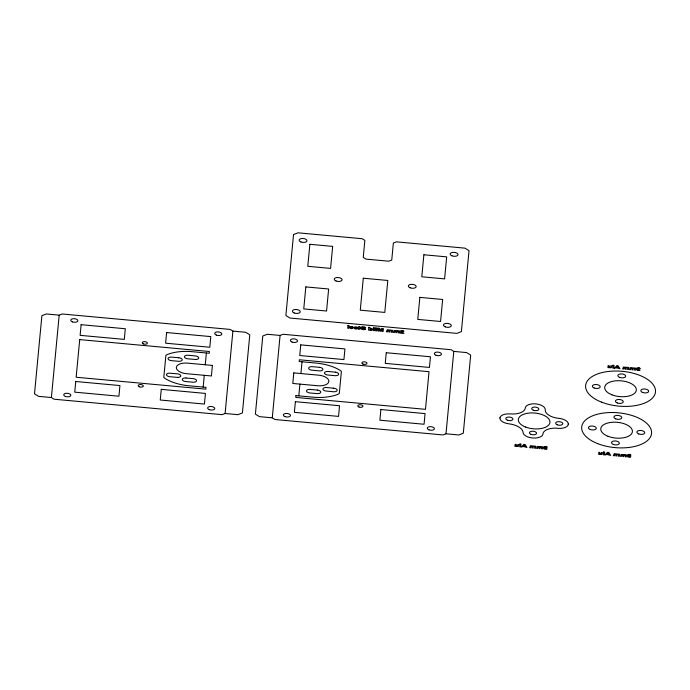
<?xml version="1.0" encoding="UTF-8"?>
<svg xmlns="http://www.w3.org/2000/svg" width="690" height="690" viewBox="0 0 690 690"><rect width="100%" height="100%" fill="white"/><g stroke="black" fill="none" stroke-linecap="round" stroke-linejoin="round"><path stroke-width="1.03" d="M568.344 424.083L567.905 425.454A10.065 5.02 5.2 0 1 558.771 428.404A13.99 6.969 5.2 0 0 542.97 433.924A10.014 4.994 5.2 0 1 532.525 437.978A10.014 4.994 5.2 0 1 523.02 432.095A15.861 7.909 5.2 0 0 508.892 423.824A10.031 5.003 5.2 0 1 499.931 417.985L499.94 417.795M51.396 397.535L59.185 315.149L62.178 313.985L230.175 329.423L232.892 331.105L245.718 332.287L249.789 334.805L242.406 412.93L237.929 414.673L225.104 413.491L222.12 414.656L54.113 399.217L51.396 397.535L38.571 396.353L34.5 393.826L41.883 315.701L46.359 313.967L59.185 315.149M203.162 387.09L204.275 375.326M205.266 364.76L206.379 352.995M225.104 413.491L232.892 331.105M272.291 417.829L280.08 335.444L283.064 334.279L451.07 349.718L453.787 351.4L466.613 352.581L470.684 355.1L463.3 433.234L458.824 434.967L445.999 433.786L443.006 434.95L275.008 419.511L272.291 417.829L259.466 416.648L255.395 414.129L262.778 336.004L267.254 334.262L280.08 335.444M298.805 395.87L299.917 384.106M300.918 373.549L302.03 361.784M445.999 433.786L453.787 351.4M568.318 424.221L568.137 423.022A10.065 5.02 5.2 0 0 559.711 418.459A14.697 7.323 5.2 0 1 545.255 409.782A10.014 4.994 5.2 0 0 535.75 403.892A10.014 4.994 5.2 0 0 525.306 407.945A14.688 7.323 5.2 0 1 509.832 413.879A10.031 5.003 5.2 0 0 499.931 417.985M388.936 330.76L388.841 331.985L389.919 332.08C389.005 329.742 392.489 330.251 391.299 332.209L392.369 332.304L392.567 330.286L387.159 329.829L386.4 331.761L387.478 331.856L387.728 330.32L388.936 330.76M395.896 331.398L395.801 332.623L396.879 332.718C395.965 330.381 399.45 330.889 398.259 332.847L399.338 332.942L399.527 330.924L394.119 330.467L393.36 332.399L394.439 332.494L394.697 330.959L395.896 331.398M532.197 446.715L532.102 447.939L533.18 448.034C532.266 445.697 535.742 446.206 534.56 448.164L535.63 448.259L535.82 446.24L530.42 445.783L529.661 447.715L530.731 447.81L530.99 446.275L532.197 446.715M539.157 447.353L539.062 448.578L540.141 448.673C539.226 446.335 542.711 446.853 541.521 448.802L542.599 448.905L542.789 446.879L537.381 446.43L536.622 448.353L537.7 448.448L537.95 446.913L539.157 447.353M615.911 454.684L615.825 455.909L616.894 456.004C615.98 453.666 619.465 454.175 618.275 456.133L619.353 456.228L619.542 454.21L614.143 453.761L613.375 455.685L614.454 455.78L614.712 454.244L615.911 454.684M622.88 455.322L622.785 456.547L623.855 456.642C622.941 454.313 626.425 454.822 625.235 456.771L626.313 456.875L626.503 454.848L621.104 454.4L620.345 456.323L621.414 456.418L621.673 454.882L622.88 455.322M625.2 367.977L625.106 369.193L626.175 369.297C625.261 366.959 628.745 367.468 627.555 369.426L628.633 369.521L628.823 367.494L623.424 367.046L622.656 368.969L623.734 369.072L623.993 367.537L625.2 367.977M632.161 368.615L632.066 369.84L633.135 369.935C632.221 367.598 635.706 368.106 634.515 370.064L635.593 370.159L635.783 368.141L630.384 367.684L629.625 369.616L630.695 369.711L630.953 368.175L632.161 368.615M516.103 445.283C515.965 446.861 518.604 446.154 517.724 444.576L518.802 444.671L518.285 446.516L514.913 446.361L515.102 444.334L516.18 444.429L516.103 445.283M599.817 453.261C599.679 454.831 602.327 454.124 601.439 452.545L602.517 452.64L602.008 454.486L598.635 454.331L598.825 452.304L599.895 452.407L599.817 453.261M609.098 366.545C608.96 368.115 611.607 367.408 610.728 365.838L611.797 365.933L611.288 367.77L607.916 367.615L608.106 365.596L609.175 365.691L609.098 366.545M75.753 381.501L74.744 392.153L118.922 396.215L119.931 385.563L75.753 381.501M79.712 339.601L76.15 377.24L205.836 389.16L206.008 387.349L188.888 385.77A34.345 17.121 5.2 0 1 165.177 378.56L163.797 377.473L165.902 355.272L167.454 354.453A34.345 17.121 5.2 0 1 192.113 351.684L209.234 353.254L209.398 351.512L79.712 339.601M81.118 324.68L80.118 335.34L124.295 339.394L125.304 328.742L81.118 324.68M161.262 389.358L160.253 400.01L204.43 404.073L205.439 393.421L161.262 389.358M166.626 332.537L165.626 343.189L209.803 347.251L210.804 336.599L166.626 332.537M212.399 365.415L211.399 375.972L186.352 373.678A10.643 5.304 5.2 0 1 176.347 367.382A10.643 5.304 5.2 0 1 187.525 363.13L212.399 365.415M293.535 234.548L285.884 315.52L289.955 318.038L456.901 333.382L461.377 331.64L469.027 250.677L464.957 248.15L396.345 241.845L393.36 243.009L391.748 260.052L388.763 261.208L365.967 259.112L363.251 257.43L364.863 240.387L362.147 238.706L298.011 232.815L293.535 234.548M293.793 372.893L292.793 383.459L317.84 385.753A10.643 5.304 5.2 0 0 328.854 381.398A10.643 5.304 5.2 0 0 318.659 375.179L293.793 372.893M305.834 286.902L303.755 308.922L326.56 311.018L328.638 288.998L305.834 286.902M309.87 244.286L307.783 266.305L330.588 268.401L332.666 246.382L309.87 244.286M295.38 401.684L294.371 412.335L338.557 416.398L339.558 405.737L295.38 401.684M295.958 395.612L295.786 397.423L425.471 409.334L429.033 371.694L299.348 359.775L299.175 361.517L316.296 363.095A34.345 17.121 5.2 0 1 340.015 370.306L341.386 371.393L339.29 393.593L337.738 394.413A34.345 17.121 5.2 0 1 313.079 397.181L295.958 395.612M300.754 344.862L299.745 355.514L343.922 359.576L344.931 348.924L300.754 344.862M347.976 325.404L347.708 328.199L348.786 328.302L349.045 325.507L347.976 325.404M358.429 327.146L359.041 328.457L358.153 329.13L359.878 329.19L360.732 327.353L359.231 326.499L359.162 327.215L358.429 327.146M363.294 278.217L360.275 310.172L384.787 312.423L387.806 280.468L363.294 278.217M368.822 327.327L368.555 330.113L370.142 330.225A1.509 0.75 5.2 0 0 371.772 330.303A1.846 0.923 5.2 0 0 372.453 329.898C373.506 327.509 368.978 329.13 369.892 327.422L368.822 327.327M373.644 327.767L373.385 330.562L374.454 330.657L374.722 327.862L373.644 327.767M375.748 328.733L375.558 330.76L376.628 330.855L376.826 328.837L375.748 328.733M375.817 327.966L375.774 328.466L376.852 328.561L376.895 328.069L375.817 327.966M378.008 328.164L377.749 330.959L378.801 331.062L379.008 328.863L379.914 331.157L381.001 331.26L382.32 329.165L382.113 331.364L383.157 331.459L383.424 328.664L381.734 328.509L380.535 330.32L379.707 328.328L378.008 328.164M380.889 409.541L379.88 420.193L424.065 424.255L425.066 413.595L380.889 409.541M386.262 352.719L385.253 363.371L429.43 367.434L430.439 356.782L386.262 352.719M400.26 332.528L400.209 333.029L403.978 333.373L401.477 331.131L403.978 331.166L400.925 330.484L400.502 331.373L402.391 332.727L400.26 332.528M419.848 297.381L417.769 319.401L440.565 321.488L442.652 299.477L419.848 297.381M423.876 254.765L421.797 276.785L444.593 278.881L446.68 256.861L423.876 254.765M519.95 444.006L519.682 446.792L520.76 446.896L521.028 444.101L519.95 444.006M603.664 451.976L603.405 454.77L604.475 454.865L604.742 452.071L603.664 451.976M612.953 365.26L612.686 368.055L613.764 368.158L614.022 365.364L612.953 365.26M349.787 327.241L352.435 327.767L349.77 327.828C352.262 330.622 355.609 326.042 350.969 326.491A1.682 0.837 5.2 0 0 350.08 326.801L349.787 327.241M354.143 327.638L356.782 328.173L354.125 328.233C356.618 331.019 359.964 326.448 355.324 326.887A1.682 0.837 5.2 0 0 354.436 327.207L354.143 327.638M371.522 329.328C369.573 331.528 369.53 326.905 371.522 329.328M365.596 327.767C355.824 330.208 370.487 328.199 363.785 329.716C354.798 327.802 371.177 327.672 361.457 327.267A1.578 0.785 5.2 0 1 362.009 326.879L364.717 327L365.596 327.767M544.669 448.043L545.04 448.69L547.127 448.741A1.682 0.837 5.2 0 1 546.575 449.095L544.902 449.147A1.811 0.906 5.2 0 1 543.97 448.811L543.591 447.914L544.617 447.568L543.893 447.094A1.268 0.63 5.2 0 1 543.987 446.672L546.032 446.413L547.256 447.232L545.126 446.835L545.876 447.931L544.669 448.043M637.664 369.297L638.034 369.952L640.122 369.995A1.682 0.837 5.2 0 1 639.57 370.358L637.905 370.401A1.811 0.906 5.2 0 1 636.974 370.073L636.585 369.167L637.612 368.831L636.896 368.348A1.268 0.63 5.2 0 1 636.982 367.934L639.035 367.666L640.251 368.495L638.129 368.089L638.871 369.193L637.664 369.297M628.383 456.012L628.754 456.668L630.841 456.711A1.682 0.837 5.2 0 1 630.289 457.065L628.625 457.116A1.811 0.906 5.2 0 1 627.693 456.789L627.305 455.883L628.331 455.547L627.615 455.064A1.268 0.63 5.2 0 1 627.702 454.641L629.746 454.382L630.971 455.21L628.849 454.805L629.591 455.9L628.383 456.012M350.925 327.095L352.443 327.44L350.925 327.095M355.281 327.491L356.799 327.845L355.281 327.491M524.409 445.067L523.538 446.033L525.073 446.18L524.409 445.067M617.412 366.33L616.541 367.296L618.067 367.434L617.412 366.33M608.132 453.037L607.26 454.003L608.787 454.149L608.132 453.037M523.132 446.473L521.355 446.948L523.857 444.36L525.056 444.472L526.979 447.465L523.132 446.473M616.136 367.736L614.35 368.21L616.86 365.622L618.059 365.735L619.974 368.727L616.136 367.736M606.855 454.443L605.07 454.917L607.58 452.33L608.778 452.442L610.693 455.435L606.855 454.443M177.942 377.413L169.887 376.731A3.579 1.785 5.2 0 1 166.497 374.86A3.579 1.785 5.2 0 1 169.292 373.152L177.347 373.833A3.579 1.785 5.2 0 1 180.737 375.705A3.579 1.785 5.2 0 1 177.942 377.413M195.9 359.49L187.844 358.817A3.579 1.785 5.2 0 1 184.454 356.713A3.579 1.785 5.2 0 1 188.18 355.264L195.305 355.919A3.579 1.785 5.2 0 1 198.694 357.782A3.579 1.785 5.2 0 1 195.9 359.49M186.033 377.991L185.101 377.965A3.579 1.785 5.2 0 0 182.307 379.673A3.579 1.785 5.2 0 0 185.696 381.544L192.821 382.2A3.579 1.785 5.2 0 0 196.555 380.751A3.579 1.785 5.2 0 0 193.157 378.646L186.033 377.991M319.496 367.33L312.372 366.675A3.579 1.785 5.2 0 0 308.689 367.891A3.579 1.785 5.2 0 0 311.112 370.082L319.16 370.875A3.579 1.785 5.2 0 0 322.886 369.435A3.579 1.785 5.2 0 0 319.496 367.33M178.839 357.774L171.775 357.127A3.545 1.768 5.2 0 0 168.075 358.567A3.545 1.768 5.2 0 0 171.439 360.646L178.503 361.301A3.545 1.768 5.2 0 0 182.203 359.861A3.545 1.768 5.2 0 0 178.839 357.774M335.271 372.152L328.207 371.505A3.545 1.768 5.2 0 0 324.507 372.936A3.545 1.768 5.2 0 0 327.871 375.024L334.935 375.671A3.545 1.768 5.2 0 0 338.635 374.239A3.545 1.768 5.2 0 0 335.271 372.152M333.236 388.16L326.655 387.556A3.579 1.785 5.2 0 0 322.98 388.772A3.579 1.785 5.2 0 0 325.404 390.963L333.451 391.756A3.579 1.785 5.2 0 0 337.125 390.54A3.579 1.785 5.2 0 0 334.702 388.358L333.236 388.16M317.348 390.057L310.215 389.402A3.579 1.785 5.2 0 0 306.489 390.851A3.579 1.785 5.2 0 0 309.879 392.955L317.012 393.611A3.579 1.785 5.2 0 0 320.686 392.386A3.579 1.785 5.2 0 0 318.262 390.204L317.348 390.057M557.313 424.807A3.579 1.785 5.2 0 0 562.798 423.755A3.579 1.785 5.2 0 0 557.606 421.728A3.579 1.785 5.2 0 0 557.313 424.807M507.435 420.219A3.579 1.785 5.2 0 0 512.92 419.175A3.579 1.785 5.2 0 0 507.719 417.148A3.579 1.785 5.2 0 0 507.435 420.219M531.067 434.381A3.579 1.785 5.2 0 0 536.561 433.337A3.579 1.785 5.2 0 0 531.36 431.31A3.579 1.785 5.2 0 0 531.067 434.381M533.353 410.24A3.579 1.785 5.2 0 0 538.847 409.187A3.579 1.785 5.2 0 0 533.646 407.16A3.579 1.785 5.2 0 0 533.353 410.24M525.582 427.032A15.887 7.918 5.2 0 0 549.956 422.392A15.887 7.918 5.2 0 0 526.875 413.379A15.887 7.918 5.2 0 0 525.582 427.032M615.739 418.865A3.933 1.958 5.2 0 0 621.776 417.717A3.933 1.958 5.2 0 0 616.058 415.484A3.933 1.958 5.2 0 0 615.739 418.865M613.324 444.438A3.933 1.958 5.2 0 0 619.361 443.282A3.933 1.958 5.2 0 0 613.643 441.048A3.933 1.958 5.2 0 0 613.324 444.438M638.698 433.932A3.933 1.958 5.2 0 0 644.736 432.785A3.933 1.958 5.2 0 0 639.018 430.551A3.933 1.958 5.2 0 0 638.698 433.932M590.243 429.482A3.933 1.958 5.2 0 0 596.289 428.335A3.933 1.958 5.2 0 0 590.571 426.101A3.933 1.958 5.2 0 0 590.243 429.482M597.756 443.67A35.061 17.474 5.2 0 0 651.558 433.406A35.061 17.474 5.2 0 0 600.611 413.526A35.061 17.474 5.2 0 0 597.756 443.67M608.037 436.296A15.887 7.918 5.2 0 0 632.411 431.647A15.887 7.918 5.2 0 0 609.33 422.642A15.887 7.918 5.2 0 0 608.037 436.296M601.68 402.192A35.061 17.474 5.2 0 0 655.483 391.929A35.061 17.474 5.2 0 0 604.526 372.048A35.061 17.474 5.2 0 0 601.68 402.192M594.168 388.004A3.933 1.958 5.2 0 0 600.205 386.857A3.933 1.958 5.2 0 0 594.487 384.623A3.933 1.958 5.2 0 0 594.168 388.004M642.623 392.455A3.933 1.958 5.2 0 0 648.66 391.308A3.933 1.958 5.2 0 0 642.942 389.074A3.933 1.958 5.2 0 0 642.623 392.455M617.24 402.951A3.933 1.958 5.2 0 0 623.277 401.804A3.933 1.958 5.2 0 0 617.559 399.57A3.933 1.958 5.2 0 0 617.24 402.951M619.655 377.387A3.933 1.958 5.2 0 0 625.701 376.24A3.933 1.958 5.2 0 0 619.982 374.006A3.933 1.958 5.2 0 0 619.655 377.387M611.961 394.818A15.887 7.918 5.2 0 0 636.335 390.169A15.887 7.918 5.2 0 0 613.255 381.165A15.887 7.918 5.2 0 0 611.961 394.818M358.99 406.997A2.579 1.285 5.2 0 0 362.949 406.246A2.579 1.285 5.2 0 0 359.205 404.78A2.579 1.285 5.2 0 0 358.99 406.997M362.949 364.061A2.579 1.285 5.2 0 0 366.994 363.406A2.579 1.285 5.2 0 0 363.363 361.862A2.579 1.285 5.2 0 0 362.949 364.061M336.047 280.994A3.933 1.958 5.2 0 0 342.085 279.847A3.933 1.958 5.2 0 0 336.366 277.613A3.933 1.958 5.2 0 0 336.047 280.994M294.207 312.975A3.933 1.958 5.2 0 0 300.245 311.82A3.933 1.958 5.2 0 0 294.527 309.594A3.933 1.958 5.2 0 0 294.207 312.975M300.926 241.948A3.933 1.958 5.2 0 0 306.964 240.801A3.933 1.958 5.2 0 0 301.245 238.568A3.933 1.958 5.2 0 0 300.926 241.948M428.921 429.836A3.579 1.785 5.2 0 0 434.415 428.783A3.579 1.785 5.2 0 0 429.214 426.756A3.579 1.785 5.2 0 0 428.921 429.836M284.987 416.605A3.579 1.785 5.2 0 0 290.473 415.561A3.579 1.785 5.2 0 0 285.281 413.534A3.579 1.785 5.2 0 0 284.987 416.605M445.274 326.853A3.933 1.958 5.2 0 0 451.312 325.706A3.933 1.958 5.2 0 0 445.593 323.472A3.933 1.958 5.2 0 0 445.274 326.853M451.984 255.835A3.933 1.958 5.2 0 0 458.022 254.679A3.933 1.958 5.2 0 0 452.304 252.445A3.933 1.958 5.2 0 0 451.984 255.835M435.977 355.255A3.579 1.785 5.2 0 0 441.462 354.212A3.579 1.785 5.2 0 0 436.27 352.185A3.579 1.785 5.2 0 0 435.977 355.255M292.034 342.033A3.579 1.785 5.2 0 0 297.528 340.981A3.579 1.785 5.2 0 0 292.327 338.954A3.579 1.785 5.2 0 0 292.034 342.033M410.153 287.808A3.933 1.958 5.2 0 0 416.191 286.652A3.933 1.958 5.2 0 0 410.472 284.427A3.933 1.958 5.2 0 0 410.153 287.808M143.347 343.887A2.579 1.285 5.2 0 0 147.367 343.206A2.579 1.285 5.2 0 0 143.701 341.688A2.579 1.285 5.2 0 0 143.347 343.887M65.352 396.422A3.579 1.785 5.2 0 0 70.846 395.379A3.579 1.785 5.2 0 0 65.645 393.352A3.579 1.785 5.2 0 0 65.352 396.422M139.363 386.814A2.579 1.285 5.2 0 0 143.313 386.064A2.579 1.285 5.2 0 0 139.57 384.597A2.579 1.285 5.2 0 0 139.363 386.814M216.341 335.073A3.579 1.785 5.2 0 0 221.835 334.029A3.579 1.785 5.2 0 0 216.634 332.002A3.579 1.785 5.2 0 0 216.341 335.073M72.407 321.851A3.579 1.785 5.2 0 0 77.892 320.807A3.579 1.785 5.2 0 0 72.7 318.771A3.579 1.785 5.2 0 0 72.407 321.851M209.294 409.653A3.579 1.785 5.2 0 0 214.78 408.601A3.579 1.785 5.2 0 0 209.579 406.574A3.579 1.785 5.2 0 0 209.294 409.653"/></g></svg>
